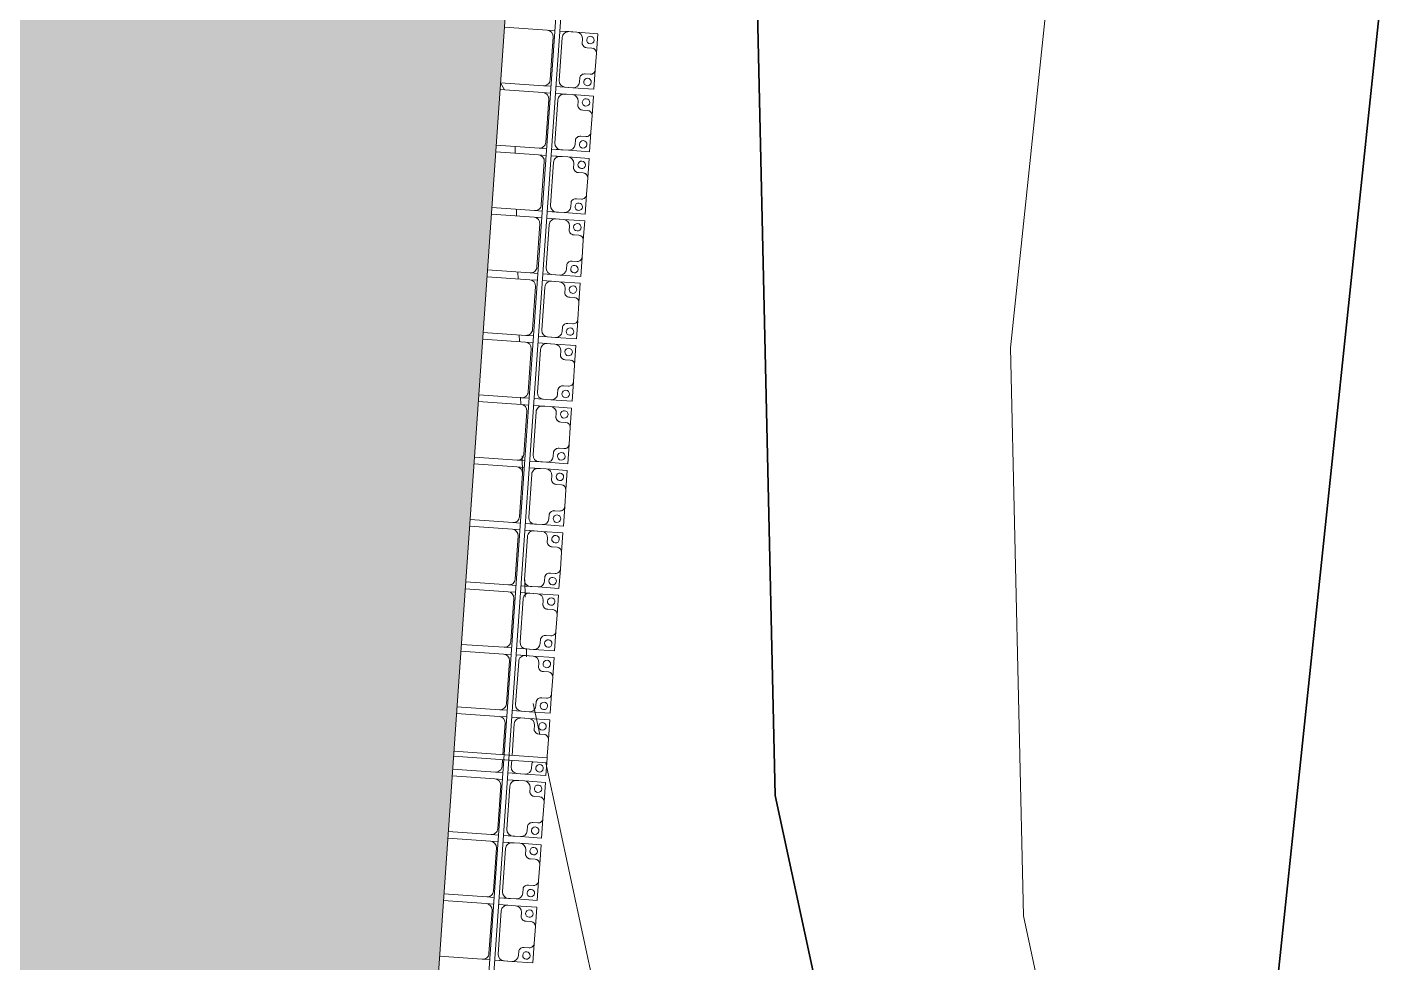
# Model space of a CAD drawing. Header units: millimetres. Extents: x -861324 to 439029, y -308065 to 694685.
# Drawn here: x 112860 to 123673, y 112769 to 120251 of the extents above; entities that cross this region are included whole.
import ezdxf

# ---------------------------------------------------------------- set-up
doc = ezdxf.new("R2010")
doc.units = ezdxf.units.MM
for name, color, linetype, lineweight in [('A-DETL-GENF', 92, 'Continuous', 9), ('A-DETL-THIN', 151, 'Continuous', 9), ('A-GENM', 13, 'Continuous', 9), ('C-TOPO-MAJR', 7, 'Continuous', 35), ('C-TOPO-MINR', 7, 'Continuous', 9), ('S-BEAM', 12, 'Continuous', 9)]:
    doc.layers.add(name, color=color, linetype=linetype, lineweight=lineweight)

# ---------------------------------------------------------------- blocks, each defined once
blk = doc.blocks.new('Dai phaodi lai - DẢI PHAO ĐI LẠI-38152-BỐ TRÍ BÈ PIN HỒ BẢN MÒNG')
at = {"layer": 'A-GENM', "color": 7}
for p, q in [((65777, 748), (65933, 748)), ((65777, 579), (65777, 748)), ((65777, 748), (65777, 579)), ((65933, 748), (65777, 748)), ((65895, 710), (65895, 671)), ((66067, 748), (65933, 748)), ((66067, 748), (66223, 748)), ((66223, 748), (66067, 748)), ((66105, 671), (66105, 710)), ((66105, 671), (66105, 710)), ((66105, 710), (66105, 671)), ((66223, 748), (66223, 579)), ((66223, 579), (66223, 748)), ((66277, 748), (66433, 748)), ((66277, 579), (66277, 748)), ((66277, 748), (66277, 579)), ((66433, 748), (66277, 748)), ((66395, 710), (66395, 671)), ((66567, 748), (66433, 748)), ((66567, 748), (66723, 748)), ((66723, 748), (66567, 748)), ((66605, 671), (66605, 710)), ((66605, 671), (66605, 710)), ((66605, 710), (66605, 671)), ((66723, 748), (66723, 579)), ((66723, 579), (66723, 748)), ((66777, 748), (66933, 748)), ((66777, 579), (66777, 748)), ((66777, 748), (66777, 579)), ((66933, 748), (66777, 748)), ((66895, 710), (66895, 671)), ((67067, 748), (66933, 748)), ((67067, 748), (67223, 748)), ((67223, 748), (67067, 748)), ((67105, 671), (67105, 710)), ((67105, 671), (67105, 710)), ((67105, 710), (67105, 671)), ((67223, 748), (67223, 579)), ((67223, 579), (67223, 748)), ((67277, 748), (67433, 748)), ((67277, 579), (67277, 748)), ((67277, 748), (67277, 579)), ((67433, 748), (67277, 748)), ((67395, 710), (67395, 671)), ((67567, 748), (67433, 748)), ((67567, 748), (67723, 748)), ((67723, 748), (67567, 748)), ((67605, 671), (67605, 710)), ((67605, 671), (67605, 710)), ((67605, 710), (67605, 671)), ((67723, 748), (67723, 579)), ((67723, 579), (67723, 748)), ((67777, 748), (67933, 748)), ((67777, 579), (67777, 748)), ((67777, 748), (67777, 579)), ((67933, 748), (67777, 748)), ((67895, 710), (67895, 671)), ((68067, 748), (67933, 748)), ((68077, 748), (68223, 748)), ((68223, 748), (68077, 748)), ((68105, 671), (68105, 710)), ((68105, 671), (68105, 710)), ((68105, 710), (68105, 671)), ((68223, 748), (68223, 579)), ((68223, 579), (68223, 748)), ((68277, 748), (68433, 748)), ((68277, 579), (68277, 748)), ((68277, 748), (68277, 579)), ((68433, 748), (68277, 748)), ((68395, 710), (68395, 671)), ((68567, 748), (68433, 748)), ((68567, 748), (68723, 748)), ((68723, 748), (68567, 748)), ((68605, 671), (68605, 710)), ((68605, 671), (68605, 710)), ((68605, 710), (68605, 671)), ((68723, 748), (68723, 579)), ((68723, 579), (68723, 748)), ((68777, 748), (68933, 748)), ((68777, 579), (68777, 748)), ((68777, 748), (68777, 579)), ((68933, 748), (68777, 748)), ((68895, 710), (68895, 671)), ((69067, 748), (68933, 748)), ((69067, 748), (69223, 748)), ((69223, 748), (69067, 748)), ((69105, 671), (69105, 710)), ((69105, 671), (69105, 710)), ((69105, 710), (69105, 671)), ((69223, 748), (69223, 579)), ((69223, 579), (69223, 748)), ((69277, 748), (69433, 748)), ((69277, 579), (69277, 748)), ((69277, 748), (69277, 579)), ((69433, 748), (69277, 748)), ((69395, 710), (69395, 671)), ((69567, 748), (69433, 748)), ((69567, 748), (69723, 748)), ((69723, 748), (69567, 748)), ((69605, 671), (69605, 710)), ((69605, 671), (69605, 710)), ((69605, 710), (69605, 671)), ((69723, 748), (69723, 579)), ((69723, 579), (69723, 748)), ((69777, 748), (69933, 748)), ((69777, 579), (69777, 748)), ((69777, 748), (69777, 579)), ((69933, 748), (69777, 748)), ((69895, 710), (69895, 671)), ((70067, 748), (69933, 748)), ((70067, 748), (70223, 748)), ((70223, 748), (70067, 748)), ((70105, 671), (70105, 710)), ((70105, 671), (70105, 710)), ((70105, 710), (70105, 671)), ((70223, 748), (70223, 579)), ((70223, 579), (70223, 748)), ((70277, 748), (70433, 748)), ((70277, 579), (70277, 748)), ((70277, 748), (70277, 579)), ((70433, 748), (70277, 748)), ((70395, 710), (70395, 671)), ((70567, 748), (70433, 748)), ((70567, 748), (70723, 748)), ((70723, 748), (70567, 748)), ((70605, 671), (70605, 710)), ((70605, 671), (70605, 710)), ((70605, 710), (70605, 671)), ((70723, 748), (70723, 579)), ((70723, 579), (70723, 748)), ((70777, 748), (70933, 748)), ((70777, 579), (70777, 748)), ((70777, 748), (70777, 579)), ((70933, 748), (70777, 748)), ((70895, 710), (70895, 671)), ((71067, 748), (70933, 748)), ((71067, 748), (71223, 748)), ((71223, 748), (71067, 748)), ((71105, 671), (71105, 710)), ((71105, 671), (71105, 710)), ((71105, 710), (71105, 671)), ((71223, 748), (71223, 579)), ((71223, 579), (71223, 748)), ((71277, 748), (71433, 748)), ((71277, 579), (71277, 748)), ((71277, 748), (71277, 579)), ((71433, 748), (71277, 748)), ((71395, 710), (71395, 671)), ((71567, 748), (71433, 748)), ((71620, 748), (71723, 748)), ((71723, 748), (71620, 748)), ((71723, 748), (71723, 579)), ((71723, 579), (71723, 748)), ((71777, 748), (71933, 748)), ((71777, 579), (71777, 748)), ((71777, 748), (71777, 579)), ((71933, 748), (71777, 748)), ((71895, 710), (71895, 671)), ((72067, 748), (71933, 748)), ((72067, 748), (72223, 748)), ((72223, 748), (72067, 748)), ((72105, 671), (72105, 710)), ((72105, 671), (72105, 710)), ((72105, 710), (72105, 671)), ((72223, 748), (72223, 579)), ((72223, 579), (72223, 748)), ((72277, 748), (72433, 748)), ((72277, 579), (72277, 748)), ((72277, 748), (72277, 579)), ((72433, 748), (72277, 748)), ((72395, 710), (72395, 671)), ((72567, 748), (72433, 748)), ((72567, 748), (72723, 748)), ((72723, 748), (72567, 748)), ((72605, 671), (72605, 710)), ((72605, 671), (72605, 710)), ((72605, 710), (72605, 671)), ((72723, 748), (72723, 579)), ((72723, 579), (72723, 748)), ((72777, 748), (72933, 748)), ((72777, 579), (72777, 748)), ((72777, 748), (72777, 579)), ((72933, 748), (72777, 748)), ((72895, 710), (72895, 671)), ((73067, 748), (72933, 748)), ((73067, 748), (73223, 748)), ((73223, 748), (73067, 748)), ((73105, 671), (73105, 710)), ((73105, 671), (73105, 710)), ((73105, 710), (73105, 671)), ((73223, 748), (73223, 579)), ((73223, 579), (73223, 748)), ((65777, 579), (65777, 517)), ((65864, 629), (65827, 629)), ((65864, 629), (65827, 629)), ((65827, 629), (65864, 629)), ((66173, 629), (66136, 629)), ((66173, 629), (66136, 629)), ((66136, 629), (66173, 629)), ((66223, 517), (66223, 579)), ((66277, 579), (66277, 517)), ((66364, 629), (66327, 629)), ((66364, 629), (66327, 629)), ((66327, 629), (66364, 629)), ((66673, 629), (66636, 629)), ((66673, 629), (66636, 629)), ((66636, 629), (66673, 629)), ((66723, 517), (66723, 579)), ((66777, 579), (66777, 517)), ((66864, 629), (66827, 629)), ((66864, 629), (66827, 629)), ((66827, 629), (66864, 629)), ((67173, 629), (67136, 629)), ((67173, 629), (67136, 629)), ((67136, 629), (67173, 629)), ((67223, 517), (67223, 579)), ((67277, 579), (67277, 517)), ((67364, 629), (67327, 629)), ((67364, 629), (67327, 629)), ((67327, 629), (67364, 629)), ((67673, 629), (67636, 629)), ((67673, 629), (67636, 629)), ((67636, 629), (67673, 629)), ((67723, 517), (67723, 579)), ((67777, 579), (67777, 517)), ((67864, 629), (67827, 629)), ((67864, 629), (67827, 629)), ((67827, 629), (67864, 629)), ((68173, 629), (68136, 629)), ((68173, 629), (68136, 629)), ((68136, 629), (68173, 629)), ((68223, 517), (68223, 579)), ((68277, 579), (68277, 517)), ((68364, 629), (68327, 629)), ((68364, 629), (68327, 629)), ((68327, 629), (68364, 629)), ((68673, 629), (68636, 629)), ((68673, 629), (68636, 629)), ((68636, 629), (68673, 629)), ((68723, 517), (68723, 579)), ((68777, 579), (68777, 517)), ((68864, 629), (68827, 629)), ((68864, 629), (68827, 629)), ((68827, 629), (68864, 629)), ((69173, 629), (69136, 629)), ((69173, 629), (69136, 629)), ((69136, 629), (69173, 629)), ((69223, 517), (69223, 579)), ((69277, 579), (69277, 517)), ((69364, 629), (69327, 629)), ((69364, 629), (69327, 629)), ((69327, 629), (69364, 629)), ((69673, 629), (69636, 629)), ((69673, 629), (69636, 629)), ((69636, 629), (69673, 629)), ((69723, 517), (69723, 579)), ((69777, 579), (69777, 517)), ((69864, 629), (69827, 629)), ((69864, 629), (69827, 629)), ((69827, 629), (69864, 629)), ((70173, 629), (70136, 629)), ((70173, 629), (70136, 629)), ((70136, 629), (70173, 629)), ((70223, 517), (70223, 579)), ((70277, 579), (70277, 517)), ((70364, 629), (70327, 629)), ((70364, 629), (70327, 629)), ((70327, 629), (70364, 629)), ((70673, 629), (70636, 629)), ((70673, 629), (70636, 629)), ((70636, 629), (70673, 629)), ((70723, 517), (70723, 579)), ((70777, 579), (70777, 517)), ((70864, 629), (70827, 629)), ((70864, 629), (70827, 629)), ((70827, 629), (70864, 629)), ((71173, 629), (71136, 629)), ((71173, 629), (71136, 629)), ((71136, 629), (71173, 629)), ((71223, 517), (71223, 579)), ((71277, 579), (71277, 517)), ((71364, 629), (71327, 629)), ((71364, 629), (71327, 629)), ((71327, 629), (71364, 629)), ((71673, 629), (71636, 629)), ((71673, 629), (71636, 629)), ((71636, 629), (71673, 629)), ((71723, 517), (71723, 579)), ((71777, 579), (71777, 517)), ((71864, 629), (71827, 629)), ((71864, 629), (71827, 629)), ((71827, 629), (71864, 629)), ((72173, 629), (72136, 629)), ((72173, 629), (72136, 629)), ((72136, 629), (72173, 629)), ((72223, 517), (72223, 579)), ((72277, 579), (72277, 517)), ((72364, 629), (72327, 629)), ((72364, 629), (72327, 629)), ((72327, 629), (72364, 629)), ((72673, 629), (72636, 629)), ((72673, 629), (72636, 629)), ((72636, 629), (72673, 629)), ((72723, 517), (72723, 579)), ((72777, 579), (72777, 517)), ((72864, 629), (72827, 629)), ((72864, 629), (72827, 629)), ((72827, 629), (72864, 629)), ((73173, 629), (73136, 629)), ((73173, 629), (73136, 629)), ((73136, 629), (73173, 629)), ((73223, 517), (73223, 579)), ((65777, 443), (65777, 517)), ((65827, 467), (66173, 467)), ((66223, 517), (66223, 443)), ((66277, 443), (66277, 517)), ((66327, 467), (66673, 467)), ((66723, 517), (66723, 443)), ((66777, 443), (66777, 517)), ((66827, 467), (67173, 467)), ((67223, 517), (67223, 443)), ((67277, 443), (67277, 517)), ((67327, 467), (67673, 467)), ((67723, 517), (67723, 443)), ((67777, 443), (67777, 517)), ((67827, 467), (68173, 467)), ((68223, 517), (68223, 443)), ((68277, 443), (68277, 517)), ((68327, 467), (68673, 467)), ((68723, 517), (68723, 443)), ((68777, 443), (68777, 517)), ((68827, 467), (69173, 467)), ((69223, 517), (69223, 443)), ((69277, 443), (69277, 517)), ((69327, 467), (69673, 467)), ((69723, 517), (69723, 443)), ((69777, 443), (69777, 517)), ((69827, 467), (70173, 467)), ((70223, 517), (70223, 443)), ((70277, 443), (70277, 517)), ((70327, 467), (70673, 467)), ((70723, 517), (70723, 443)), ((70777, 443), (70777, 517)), ((70827, 467), (71173, 467)), ((71223, 517), (71223, 443)), ((71277, 443), (71277, 517)), ((71327, 467), (71580, 467)), ((71620, 467), (71673, 467)), ((71723, 517), (71723, 443)), ((71777, 443), (71777, 517)), ((71827, 467), (72173, 467)), ((72223, 517), (72223, 443)), ((72277, 443), (72277, 517)), ((72327, 467), (72673, 467)), ((72723, 517), (72723, 443)), ((72777, 443), (72777, 517)), ((72827, 467), (73173, 467)), ((73223, 517), (73223, 443)), ((65777, 343), (65777, 403)), ((65777, 343), (65777, 0)), ((66173, 393), (65827, 393)), ((66223, 403), (66223, 343)), ((66223, 0), (66223, 343)), ((66277, 343), (66277, 403)), ((66277, 343), (66277, 0)), ((66673, 393), (66327, 393)), ((66723, 403), (66723, 343)), ((66723, 0), (66723, 343)), ((66777, 343), (66777, 403)), ((66777, 343), (66777, 0)), ((67173, 393), (66827, 393)), ((67223, 403), (67223, 343)), ((67223, 0), (67223, 343)), ((67277, 343), (67277, 403)), ((67277, 343), (67277, 0)), ((67673, 393), (67327, 393)), ((67723, 403), (67723, 343)), ((67723, 0), (67723, 343)), ((67777, 343), (67777, 403)), ((67777, 343), (67777, 0)), ((68173, 393), (67827, 393)), ((68223, 403), (68223, 343)), ((68223, 0), (68223, 343)), ((68277, 343), (68277, 403)), ((68277, 343), (68277, 0)), ((68673, 393), (68327, 393)), ((68723, 403), (68723, 343)), ((68723, 0), (68723, 343)), ((68777, 343), (68777, 403)), ((68777, 343), (68777, 0)), ((69173, 393), (68827, 393)), ((69223, 403), (69223, 343)), ((69223, 0), (69223, 343)), ((69277, 343), (69277, 403)), ((69277, 343), (69277, 0)), ((69673, 393), (69327, 393)), ((69723, 403), (69723, 343)), ((69723, 0), (69723, 343)), ((69777, 343), (69777, 403)), ((69777, 343), (69777, 0)), ((70173, 393), (69827, 393)), ((70223, 403), (70223, 343)), ((70223, 0), (70223, 343)), ((70277, 343), (70277, 403)), ((70277, 343), (70277, 0)), ((70673, 393), (70327, 393)), ((70723, 403), (70723, 343)), ((70723, 0), (70723, 343)), ((70777, 343), (70777, 403)), ((70777, 343), (70777, 0)), ((71173, 393), (70827, 393)), ((71223, 403), (71223, 343)), ((71223, 0), (71223, 343)), ((71277, 343), (71277, 403)), ((71277, 343), (71277, 0)), ((71580, 393), (71327, 393)), ((71673, 393), (71620, 393)), ((71723, 403), (71723, 343)), ((71723, 0), (71723, 343)), ((71777, 343), (71777, 403)), ((71777, 343), (71777, 0)), ((72173, 393), (71827, 393)), ((72223, 403), (72223, 343)), ((72223, 0), (72223, 343)), ((72277, 343), (72277, 403)), ((72277, 343), (72277, 0)), ((72673, 393), (72327, 393)), ((72723, 403), (72723, 343)), ((72723, 0), (72723, 343)), ((72777, 343), (72777, 403)), ((72777, 343), (72777, 0)), ((73173, 393), (72827, 393)), ((73223, 403), (73223, 343)), ((73223, 0), (73223, 343))]:
    blk.add_line(p, q, dxfattribs=at)
at = {"layer": 'A-GENM', "color": 9}
for p, q in [((66105, 710), (66105, 671)), ((66605, 710), (66605, 671)), ((67105, 710), (67105, 671)), ((67605, 710), (67605, 671)), ((68105, 710), (68105, 671)), ((68605, 710), (68605, 671)), ((69105, 710), (69105, 671)), ((69605, 710), (69605, 671)), ((70105, 710), (70105, 671)), ((70605, 710), (70605, 671)), ((71105, 710), (71105, 671)), ((72105, 710), (72105, 671)), ((72605, 710), (72605, 671)), ((73105, 710), (73105, 671)), ((65777, 443), (65777, 579)), ((65827, 629), (65864, 629)), ((66136, 629), (66173, 629)), ((66223, 579), (66223, 443)), ((66277, 443), (66277, 579)), ((66327, 629), (66364, 629)), ((66636, 629), (66673, 629)), ((66723, 579), (66723, 443)), ((66777, 443), (66777, 579)), ((66827, 629), (66864, 629)), ((67136, 629), (67173, 629)), ((67223, 579), (67223, 443)), ((67277, 443), (67277, 579)), ((67327, 629), (67364, 629)), ((67636, 629), (67673, 629)), ((67723, 579), (67723, 443)), ((67777, 443), (67777, 579)), ((67827, 629), (67864, 629)), ((68136, 629), (68173, 629)), ((68223, 579), (68223, 443)), ((68277, 443), (68277, 579)), ((68327, 629), (68364, 629)), ((68636, 629), (68673, 629)), ((68723, 579), (68723, 443)), ((68777, 443), (68777, 579)), ((68827, 629), (68864, 629)), ((69136, 629), (69173, 629)), ((69223, 579), (69223, 443)), ((69277, 443), (69277, 579)), ((69327, 629), (69364, 629)), ((69636, 629), (69673, 629)), ((69723, 579), (69723, 443)), ((69777, 443), (69777, 579)), ((69827, 629), (69864, 629)), ((70136, 629), (70173, 629)), ((70223, 579), (70223, 443)), ((70277, 443), (70277, 579)), ((70327, 629), (70364, 629)), ((70636, 629), (70673, 629)), ((70723, 579), (70723, 443)), ((70777, 443), (70777, 579)), ((70827, 629), (70864, 629)), ((71136, 629), (71173, 629)), ((71223, 579), (71223, 443)), ((71277, 443), (71277, 579)), ((71327, 629), (71364, 629)), ((71636, 629), (71673, 629)), ((71723, 579), (71723, 443)), ((71777, 443), (71777, 579)), ((71827, 629), (71864, 629)), ((72136, 629), (72173, 629)), ((72223, 579), (72223, 443)), ((72277, 443), (72277, 579)), ((72327, 629), (72364, 629)), ((72636, 629), (72673, 629)), ((72723, 579), (72723, 443)), ((72777, 443), (72777, 579)), ((72827, 629), (72864, 629)), ((73136, 629), (73173, 629)), ((73223, 579), (73223, 443)), ((65777, 343), (65777, 403)), ((66223, 403), (66223, 343)), ((66277, 343), (66277, 403)), ((66723, 403), (66723, 343)), ((66777, 343), (66777, 403)), ((67223, 403), (67223, 343)), ((67277, 343), (67277, 403)), ((67723, 403), (67723, 343)), ((67777, 343), (67777, 403)), ((68223, 403), (68223, 343)), ((68277, 343), (68277, 403)), ((68723, 403), (68723, 343)), ((68777, 343), (68777, 403)), ((69223, 403), (69223, 343)), ((69277, 343), (69277, 403)), ((69723, 403), (69723, 343)), ((69777, 343), (69777, 403)), ((70223, 403), (70223, 343)), ((70277, 343), (70277, 403)), ((70723, 403), (70723, 343)), ((70777, 343), (70777, 403)), ((71223, 403), (71223, 343)), ((71277, 343), (71277, 403)), ((71723, 403), (71723, 343)), ((71777, 343), (71777, 403)), ((72223, 403), (72223, 343)), ((72277, 343), (72277, 403)), ((72723, 403), (72723, 343)), ((72777, 343), (72777, 403)), ((73223, 403), (73223, 343))]:
    blk.add_line(p, q, dxfattribs=at)
at = {"layer": 'A-GENM', "color": 7}
for centre, radius, start, end in [((65832, 693), 30, 90, 270), ((65832, 693), 30, 90, 270), ((65832, 693), 30, 270, 90), ((65832, 693), 30, 270, 90), ((65855, 668), 40, 283.1885, 3.5081), ((65855, 668), 40, 309.9617, 3.5081), ((65855, 668), 40, 309.9617, 3.5081), ((65933, 710), 38, 90, 180), ((65933, 710), 38, 135, 165), ((65933, 710), 38, 135, 165), ((66067, 710), 38, 360, 90), ((66067, 710), 38, 0, 45), ((66067, 710), 38, 0, 45), ((66145, 668), 40, 176.4919, 256.8115), ((66145, 668), 40, 176.4919, 216.6517), ((66145, 668), 40, 176.4919, 216.6517), ((66168, 693), 30, 90, 270), ((66168, 693), 30, 90, 270), ((66168, 693), 30, 270, 90), ((66168, 693), 30, 270, 90), ((66332, 693), 30, 90, 270), ((66332, 693), 30, 90, 270), ((66332, 693), 30, 270, 90), ((66332, 693), 30, 270, 90), ((66355, 668), 40, 283.1885, 3.5081), ((66355, 668), 40, 309.9617, 3.5081), ((66355, 668), 40, 309.9617, 3.5081), ((66433, 710), 38, 90, 180), ((66433, 710), 38, 135, 165), ((66433, 710), 38, 135, 165), ((66567, 710), 38, 360, 90), ((66567, 710), 38, 0, 45), ((66567, 710), 38, 0, 45), ((66645, 668), 40, 176.4919, 256.8115), ((66645, 668), 40, 176.4919, 216.6517), ((66645, 668), 40, 176.4919, 216.6517), ((66668, 693), 30, 90, 270), ((66668, 693), 30, 90, 270), ((66668, 693), 30, 270, 90), ((66668, 693), 30, 270, 90), ((66832, 693), 30, 90, 270), ((66832, 693), 30, 90, 270), ((66832, 693), 30, 270, 90), ((66832, 693), 30, 270, 90), ((66855, 668), 40, 283.1885, 3.5081), ((66855, 668), 40, 309.9617, 3.5081), ((66855, 668), 40, 309.9617, 3.5081), ((66933, 710), 38, 90, 180), ((66933, 710), 38, 135, 165), ((66933, 710), 38, 135, 165), ((67067, 710), 38, 360, 90), ((67067, 710), 38, 0, 45), ((67067, 710), 38, 0, 45), ((67145, 668), 40, 176.4919, 256.8115), ((67145, 668), 40, 176.4919, 216.6517), ((67145, 668), 40, 176.4919, 216.6517), ((67168, 693), 30, 90, 270), ((67168, 693), 30, 90, 270), ((67168, 693), 30, 270, 90), ((67168, 693), 30, 270, 90), ((67332, 693), 30, 90, 270), ((67332, 693), 30, 90, 270), ((67332, 693), 30, 270, 90), ((67332, 693), 30, 270, 90), ((67355, 668), 40, 283.1885, 3.5081), ((67355, 668), 40, 309.9617, 3.5081), ((67355, 668), 40, 309.9617, 3.5081), ((67433, 710), 38, 90, 180), ((67433, 710), 38, 135, 165), ((67433, 710), 38, 135, 165), ((67567, 710), 38, 360, 90), ((67567, 710), 38, 0, 45), ((67567, 710), 38, 0, 45), ((67645, 668), 40, 176.4919, 256.8115), ((67645, 668), 40, 176.4919, 216.6517), ((67645, 668), 40, 176.4919, 216.6517), ((67668, 693), 30, 90, 270), ((67668, 693), 30, 90, 270), ((67668, 693), 30, 270, 90), ((67668, 693), 30, 270, 90), ((67832, 693), 30, 90, 270), ((67832, 693), 30, 90, 270), ((67832, 693), 30, 270, 90), ((67832, 693), 30, 270, 90), ((67855, 668), 40, 283.1885, 3.5081), ((67855, 668), 40, 309.9617, 3.5081), ((67855, 668), 40, 309.9617, 3.5081), ((67933, 710), 38, 90, 180), ((67933, 710), 38, 135, 165), ((67933, 710), 38, 135, 165), ((68067, 710), 38, 360, 90), ((68067, 710), 38, 0, 45), ((68067, 710), 38, 0, 45), ((68145, 668), 40, 176.4919, 256.8115), ((68145, 668), 40, 176.4919, 216.6517), ((68145, 668), 40, 176.4919, 216.6517), ((68168, 693), 30, 90, 270), ((68168, 693), 30, 90, 270), ((68168, 693), 30, 270, 90), ((68168, 693), 30, 270, 90), ((68332, 693), 30, 90, 270), ((68332, 693), 30, 90, 270), ((68332, 693), 30, 270, 90), ((68332, 693), 30, 270, 90), ((68355, 668), 40, 283.1885, 3.5081), ((68355, 668), 40, 309.9617, 3.5081), ((68355, 668), 40, 309.9617, 3.5081), ((68433, 710), 38, 90, 180), ((68433, 710), 38, 135, 165), ((68433, 710), 38, 135, 165), ((68567, 710), 38, 360, 90), ((68567, 710), 38, 0, 45), ((68567, 710), 38, 0, 45), ((68645, 668), 40, 176.4919, 256.8115), ((68645, 668), 40, 176.4919, 216.6517), ((68645, 668), 40, 176.4919, 216.6517), ((68668, 693), 30, 90, 270), ((68668, 693), 30, 90, 270), ((68668, 693), 30, 270, 90), ((68668, 693), 30, 270, 90), ((68832, 693), 30, 90, 270), ((68832, 693), 30, 90, 270), ((68832, 693), 30, 270, 90), ((68832, 693), 30, 270, 90), ((68855, 668), 40, 283.1885, 3.5081), ((68855, 668), 40, 309.9617, 3.5081), ((68855, 668), 40, 309.9617, 3.5081), ((68933, 710), 38, 90, 180), ((68933, 710), 38, 135, 165), ((68933, 710), 38, 135, 165), ((69067, 710), 38, 360, 90), ((69067, 710), 38, 0, 45), ((69067, 710), 38, 0, 45), ((69145, 668), 40, 176.4919, 256.8115), ((69145, 668), 40, 176.4919, 216.6517), ((69145, 668), 40, 176.4919, 216.6517), ((69168, 693), 30, 90, 270), ((69168, 693), 30, 90, 270), ((69168, 693), 30, 270, 90), ((69168, 693), 30, 270, 90), ((69332, 693), 30, 90, 270), ((69332, 693), 30, 90, 270), ((69332, 693), 30, 270, 90), ((69332, 693), 30, 270, 90), ((69355, 668), 40, 283.1885, 3.5081), ((69355, 668), 40, 309.9617, 3.5081), ((69355, 668), 40, 309.9617, 3.5081), ((69433, 710), 38, 90, 180), ((69433, 710), 38, 135, 165), ((69433, 710), 38, 135, 165), ((69567, 710), 38, 360, 90), ((69567, 710), 38, 0, 45), ((69567, 710), 38, 0, 45), ((69645, 668), 40, 176.4919, 256.8115), ((69645, 668), 40, 176.4919, 216.6517), ((69645, 668), 40, 176.4919, 216.6517), ((69668, 693), 30, 90, 270), ((69668, 693), 30, 90, 270), ((69668, 693), 30, 270, 90), ((69668, 693), 30, 270, 90), ((69832, 693), 30, 90, 270), ((69832, 693), 30, 90, 270), ((69832, 693), 30, 270, 90), ((69832, 693), 30, 270, 90), ((69855, 668), 40, 283.1885, 3.5081), ((69855, 668), 40, 309.9617, 3.5081), ((69855, 668), 40, 309.9617, 3.5081), ((69933, 710), 38, 90, 180), ((69933, 710), 38, 135, 165), ((69933, 710), 38, 135, 165), ((70067, 710), 38, 360, 90), ((70067, 710), 38, 0, 45), ((70067, 710), 38, 0, 45), ((70145, 668), 40, 176.4919, 256.8115), ((70145, 668), 40, 176.4919, 216.6517), ((70145, 668), 40, 176.4919, 216.6517), ((70168, 693), 30, 90, 270), ((70168, 693), 30, 90, 270), ((70168, 693), 30, 270, 90), ((70168, 693), 30, 270, 90), ((70332, 693), 30, 90, 270), ((70332, 693), 30, 90, 270), ((70332, 693), 30, 270, 90), ((70332, 693), 30, 270, 90), ((70355, 668), 40, 283.1885, 3.5081), ((70355, 668), 40, 309.9617, 3.5081), ((70355, 668), 40, 309.9617, 3.5081), ((70433, 710), 38, 90, 180), ((70433, 710), 38, 135, 165), ((70433, 710), 38, 135, 165), ((70567, 710), 38, 360, 90), ((70567, 710), 38, 0, 45), ((70567, 710), 38, 0, 45), ((70645, 668), 40, 176.4919, 256.8115), ((70645, 668), 40, 176.4919, 216.6517), ((70645, 668), 40, 176.4919, 216.6517), ((70668, 693), 30, 90, 270), ((70668, 693), 30, 90, 270), ((70668, 693), 30, 270, 90), ((70668, 693), 30, 270, 90), ((70832, 693), 30, 90, 270), ((70832, 693), 30, 90, 270), ((70832, 693), 30, 270, 90), ((70832, 693), 30, 270, 90), ((70855, 668), 40, 283.1885, 3.5081), ((70855, 668), 40, 309.9617, 3.5081), ((70855, 668), 40, 309.9617, 3.5081), ((70933, 710), 38, 90, 180), ((70933, 710), 38, 135, 165), ((70933, 710), 38, 135, 165), ((71067, 710), 38, 360, 90), ((71067, 710), 38, 0, 45), ((71067, 710), 38, 0, 45), ((71145, 668), 40, 176.4919, 256.8115), ((71145, 668), 40, 176.4919, 216.6517), ((71145, 668), 40, 176.4919, 216.6517), ((71168, 693), 30, 90, 270), ((71168, 693), 30, 90, 270), ((71168, 693), 30, 270, 90), ((71168, 693), 30, 270, 90), ((71332, 693), 30, 90, 270), ((71332, 693), 30, 90, 270), ((71332, 693), 30, 270, 90), ((71332, 693), 30, 270, 90), ((71355, 668), 40, 283.1885, 3.5081), ((71355, 668), 40, 309.9617, 3.5081), ((71355, 668), 40, 309.9617, 3.5081), ((71433, 710), 38, 90, 180), ((71433, 710), 38, 135, 165), ((71433, 710), 38, 135, 165), ((71567, 710), 38, 75, 90), ((71668, 693), 30, 90, 270), ((71668, 693), 30, 90, 270), ((71668, 693), 30, 270, 90), ((71668, 693), 30, 270, 90), ((71832, 693), 30, 90, 270), ((71832, 693), 30, 90, 270), ((71832, 693), 30, 270, 90), ((71832, 693), 30, 270, 90), ((71855, 668), 40, 283.1885, 3.5081), ((71855, 668), 40, 309.9617, 3.5081), ((71855, 668), 40, 309.9617, 3.5081), ((71933, 710), 38, 90, 180), ((71933, 710), 38, 135, 165), ((71933, 710), 38, 135, 165), ((72067, 710), 38, 360, 90), ((72067, 710), 38, 0, 45), ((72067, 710), 38, 0, 45), ((72145, 668), 40, 176.4919, 256.8115), ((72145, 668), 40, 176.4919, 216.6517), ((72145, 668), 40, 176.4919, 216.6517), ((72168, 693), 30, 90, 270), ((72168, 693), 30, 90, 270), ((72168, 693), 30, 270, 90), ((72168, 693), 30, 270, 90), ((72332, 693), 30, 90, 270), ((72332, 693), 30, 90, 270), ((72332, 693), 30, 270, 90), ((72332, 693), 30, 270, 90), ((72355, 668), 40, 283.1885, 3.5081), ((72355, 668), 40, 309.9617, 3.5081), ((72355, 668), 40, 309.9617, 3.5081), ((72433, 710), 38, 90, 180), ((72433, 710), 38, 135, 165), ((72433, 710), 38, 135, 165), ((72567, 710), 38, 360, 90), ((72567, 710), 38, 0, 45), ((72567, 710), 38, 0, 45), ((72645, 668), 40, 176.4919, 256.8115), ((72645, 668), 40, 176.4919, 216.6517), ((72645, 668), 40, 176.4919, 216.6517), ((72668, 693), 30, 90, 270), ((72668, 693), 30, 90, 270), ((72668, 693), 30, 270, 90), ((72668, 693), 30, 270, 90), ((72832, 693), 30, 90, 270), ((72832, 693), 30, 90, 270), ((72832, 693), 30, 270, 90), ((72832, 693), 30, 270, 90), ((72855, 668), 40, 283.1885, 3.5081), ((72855, 668), 40, 309.9617, 3.5081), ((72855, 668), 40, 309.9617, 3.5081), ((72933, 710), 38, 90, 180), ((72933, 710), 38, 135, 165), ((72933, 710), 38, 135, 165), ((73067, 710), 38, 360, 90), ((73067, 710), 38, 0, 45), ((73067, 710), 38, 0, 45), ((73145, 668), 40, 176.4919, 256.8115), ((73145, 668), 40, 176.4919, 216.6517), ((73145, 668), 40, 176.4919, 216.6517), ((73168, 693), 30, 90, 270), ((73168, 693), 30, 90, 270), ((73168, 693), 30, 270, 90), ((73168, 693), 30, 270, 90), ((65827, 579), 50, 90, 180), ((65827, 579), 50, 90, 180), ((65827, 579), 50, 90, 180), ((65855, 668), 40, 283.1885, 296.5751), ((65855, 668), 40, 283.1885, 296.5751), ((66145, 668), 40, 243.4249, 256.8115), ((66145, 668), 40, 243.4249, 256.8115), ((66173, 579), 50, 0, 90), ((66173, 579), 50, 0, 90), ((66173, 579), 50, 0, 90), ((66327, 579), 50, 90, 180), ((66327, 579), 50, 90, 180), ((66327, 579), 50, 90, 180), ((66355, 668), 40, 283.1885, 296.5751), ((66355, 668), 40, 283.1885, 296.5751), ((66645, 668), 40, 243.4249, 256.8115), ((66645, 668), 40, 243.4249, 256.8115), ((66673, 579), 50, 0, 90), ((66673, 579), 50, 0, 90), ((66673, 579), 50, 0, 90), ((66827, 579), 50, 90, 180), ((66827, 579), 50, 90, 180), ((66827, 579), 50, 90, 180), ((66855, 668), 40, 283.1885, 296.5751), ((66855, 668), 40, 283.1885, 296.5751), ((67145, 668), 40, 243.4249, 256.8115), ((67145, 668), 40, 243.4249, 256.8115), ((67173, 579), 50, 0, 90), ((67173, 579), 50, 0, 90), ((67173, 579), 50, 0, 90), ((67327, 579), 50, 90, 180), ((67327, 579), 50, 90, 180), ((67327, 579), 50, 90, 180), ((67355, 668), 40, 283.1885, 296.5751), ((67355, 668), 40, 283.1885, 296.5751), ((67645, 668), 40, 243.4249, 256.8115), ((67645, 668), 40, 243.4249, 256.8115), ((67673, 579), 50, 0, 90), ((67673, 579), 50, 0, 90), ((67673, 579), 50, 0, 90), ((67827, 579), 50, 90, 180), ((67827, 579), 50, 90, 180), ((67827, 579), 50, 90, 180), ((67855, 668), 40, 283.1885, 296.5751), ((67855, 668), 40, 283.1885, 296.5751), ((68145, 668), 40, 243.4249, 256.8115), ((68145, 668), 40, 243.4249, 256.8115), ((68173, 579), 50, 0, 90), ((68173, 579), 50, 0, 90), ((68173, 579), 50, 0, 90), ((68327, 579), 50, 90, 180), ((68327, 579), 50, 90, 180), ((68327, 579), 50, 90, 180), ((68355, 668), 40, 283.1885, 296.5751), ((68355, 668), 40, 283.1885, 296.5751), ((68645, 668), 40, 243.4249, 256.8115), ((68645, 668), 40, 243.4249, 256.8115), ((68673, 579), 50, 0, 90), ((68673, 579), 50, 0, 90), ((68673, 579), 50, 0, 90), ((68827, 579), 50, 90, 180), ((68827, 579), 50, 90, 180), ((68827, 579), 50, 90, 180), ((68855, 668), 40, 283.1885, 296.5751), ((68855, 668), 40, 283.1885, 296.5751), ((69145, 668), 40, 243.4249, 256.8115), ((69145, 668), 40, 243.4249, 256.8115), ((69173, 579), 50, 0, 90), ((69173, 579), 50, 0, 90), ((69173, 579), 50, 0, 90), ((69327, 579), 50, 90, 180), ((69327, 579), 50, 90, 180), ((69327, 579), 50, 90, 180), ((69355, 668), 40, 283.1885, 296.5751), ((69355, 668), 40, 283.1885, 296.5751), ((69645, 668), 40, 243.4249, 256.8115), ((69645, 668), 40, 243.4249, 256.8115), ((69673, 579), 50, 0, 90), ((69673, 579), 50, 0, 90), ((69673, 579), 50, 0, 90), ((69827, 579), 50, 90, 180), ((69827, 579), 50, 90, 180), ((69827, 579), 50, 90, 180), ((69855, 668), 40, 283.1885, 296.5751), ((69855, 668), 40, 283.1885, 296.5751), ((70145, 668), 40, 243.4249, 256.8115), ((70145, 668), 40, 243.4249, 256.8115), ((70173, 579), 50, 0, 90), ((70173, 579), 50, 0, 90), ((70173, 579), 50, 0, 90), ((70327, 579), 50, 90, 180), ((70327, 579), 50, 90, 180), ((70327, 579), 50, 90, 180), ((70355, 668), 40, 283.1885, 296.5751), ((70355, 668), 40, 283.1885, 296.5751), ((70645, 668), 40, 243.4249, 256.8115), ((70645, 668), 40, 243.4249, 256.8115), ((70673, 579), 50, 0, 90), ((70673, 579), 50, 0, 90), ((70673, 579), 50, 0, 90), ((70827, 579), 50, 90, 180), ((70827, 579), 50, 90, 180), ((70827, 579), 50, 90, 180), ((70855, 668), 40, 283.1885, 296.5751), ((70855, 668), 40, 283.1885, 296.5751), ((71145, 668), 40, 243.4249, 256.8115), ((71145, 668), 40, 243.4249, 256.8115), ((71173, 579), 50, 0, 90), ((71173, 579), 50, 0, 90), ((71173, 579), 50, 0, 90), ((71327, 579), 50, 90, 180), ((71327, 579), 50, 90, 180), ((71327, 579), 50, 90, 180), ((71355, 668), 40, 283.1885, 296.5751), ((71355, 668), 40, 283.1885, 296.5751), ((71645, 668), 40, 230.0383, 256.8115), ((71645, 668), 40, 243.4249, 256.8115), ((71645, 668), 40, 243.4249, 256.8115), ((71673, 579), 50, 0, 90), ((71673, 579), 50, 0, 90), ((71673, 579), 50, 0, 90), ((71827, 579), 50, 90, 180), ((71827, 579), 50, 90, 180), ((71827, 579), 50, 90, 180), ((71855, 668), 40, 283.1885, 296.5751), ((71855, 668), 40, 283.1885, 296.5751), ((72145, 668), 40, 243.4249, 256.8115), ((72145, 668), 40, 243.4249, 256.8115), ((72173, 579), 50, 0, 90), ((72173, 579), 50, 0, 90), ((72173, 579), 50, 0, 90), ((72327, 579), 50, 90, 180), ((72327, 579), 50, 90, 180), ((72327, 579), 50, 90, 180), ((72355, 668), 40, 283.1885, 296.5751), ((72355, 668), 40, 283.1885, 296.5751), ((72645, 668), 40, 243.4249, 256.8115), ((72645, 668), 40, 243.4249, 256.8115), ((72673, 579), 50, 0, 90), ((72673, 579), 50, 0, 90), ((72673, 579), 50, 0, 90), ((72827, 579), 50, 90, 180), ((72827, 579), 50, 90, 180), ((72827, 579), 50, 90, 180), ((72855, 668), 40, 283.1885, 296.5751), ((72855, 668), 40, 283.1885, 296.5751), ((73145, 668), 40, 243.4249, 256.8115), ((73145, 668), 40, 243.4249, 256.8115), ((73173, 579), 50, 0, 90), ((73173, 579), 50, 0, 90), ((73173, 579), 50, 0, 90), ((65827, 517), 50, 180, 270), ((66173, 517), 50, 270, 0), ((66327, 517), 50, 180, 270), ((66673, 517), 50, 270, 0), ((66827, 517), 50, 180, 270), ((67173, 517), 50, 270, 0), ((67327, 517), 50, 180, 270), ((67673, 517), 50, 270, 0), ((67827, 517), 50, 180, 270), ((68173, 517), 50, 270, 0), ((68327, 517), 50, 180, 270), ((68673, 517), 50, 270, 0), ((68827, 517), 50, 180, 270), ((69173, 517), 50, 270, 0), ((69327, 517), 50, 180, 270), ((69673, 517), 50, 270, 0), ((69827, 517), 50, 180, 270), ((70173, 517), 50, 270, 0), ((70327, 517), 50, 180, 270), ((70673, 517), 50, 270, 0), ((70827, 517), 50, 180, 270), ((71173, 517), 50, 270, 0), ((71327, 517), 50, 180, 270), ((71673, 517), 50, 270, 0), ((71827, 517), 50, 180, 270), ((72173, 517), 50, 270, 0), ((72327, 517), 50, 180, 270), ((72673, 517), 50, 270, 0), ((72827, 517), 50, 180, 270), ((73173, 517), 50, 270, 0), ((65827, 343), 50, 90, 180), ((66173, 343), 50, 360, 90), ((66327, 343), 50, 90, 180), ((66673, 343), 50, 360, 90), ((66827, 343), 50, 90, 180), ((67173, 343), 50, 360, 90), ((67327, 343), 50, 90, 180), ((67673, 343), 50, 360, 90), ((67827, 343), 50, 90, 180), ((68173, 343), 50, 360, 90), ((68327, 343), 50, 90, 180), ((68673, 343), 50, 360, 90), ((68827, 343), 50, 90, 180), ((69173, 343), 50, 360, 90), ((69327, 343), 50, 90, 180), ((69673, 343), 50, 360, 90), ((69827, 343), 50, 90, 180), ((70173, 343), 50, 360, 90), ((70327, 343), 50, 90, 180), ((70673, 343), 50, 360, 90), ((70827, 343), 50, 90, 180), ((71173, 343), 50, 360, 90), ((71327, 343), 50, 90, 180), ((71673, 343), 50, 360, 90), ((71827, 343), 50, 90, 180), ((72173, 343), 50, 360, 90), ((72327, 343), 50, 90, 180), ((72673, 343), 50, 360, 90), ((72827, 343), 50, 90, 180), ((73173, 343), 50, 360, 90)]:
    blk.add_arc(centre, radius, start, end, dxfattribs=at)
at = {"layer": 'A-GENM', "color": 9}
for centre, radius, start, end in [((65855, 668), 40, 309.9617, 3.5081), ((65933, 710), 38, 135, 165), ((66067, 710), 38, 0, 45), ((66145, 668), 40, 176.4919, 216.6517), ((66355, 668), 40, 309.9617, 3.5081), ((66433, 710), 38, 135, 165), ((66567, 710), 38, 0, 45), ((66645, 668), 40, 176.4919, 216.6517), ((66855, 668), 40, 309.9617, 3.5081), ((66933, 710), 38, 135, 165), ((67067, 710), 38, 0, 45), ((67145, 668), 40, 176.4919, 216.6517), ((67355, 668), 40, 309.9617, 3.5081), ((67433, 710), 38, 135, 165), ((67567, 710), 38, 0, 45), ((67645, 668), 40, 176.4919, 216.6517), ((67855, 668), 40, 309.9617, 3.5081), ((67933, 710), 38, 135, 165), ((68067, 710), 38, 0, 45), ((68145, 668), 40, 176.4919, 216.6517), ((68355, 668), 40, 309.9617, 3.5081), ((68433, 710), 38, 135, 165), ((68567, 710), 38, 0, 45), ((68645, 668), 40, 176.4919, 216.6517), ((68855, 668), 40, 309.9617, 3.5081), ((68933, 710), 38, 135, 165), ((69067, 710), 38, 0, 45), ((69145, 668), 40, 176.4919, 216.6517), ((69355, 668), 40, 309.9617, 3.5081), ((69433, 710), 38, 135, 165), ((69567, 710), 38, 0, 45), ((69645, 668), 40, 176.4919, 216.6517), ((69855, 668), 40, 309.9617, 3.5081), ((69933, 710), 38, 135, 165), ((70067, 710), 38, 0, 45), ((70145, 668), 40, 176.4919, 216.6517), ((70355, 668), 40, 309.9617, 3.5081), ((70433, 710), 38, 135, 165), ((70567, 710), 38, 0, 45), ((70645, 668), 40, 176.4919, 216.6517), ((70855, 668), 40, 309.9617, 3.5081), ((70933, 710), 38, 135, 165), ((71067, 710), 38, 0, 45), ((71145, 668), 40, 176.4919, 216.6517), ((71355, 668), 40, 309.9617, 3.5081), ((71433, 710), 38, 135, 165), ((71855, 668), 40, 309.9617, 3.5081), ((71933, 710), 38, 135, 165), ((72067, 710), 38, 0, 45), ((72145, 668), 40, 176.4919, 216.6517), ((72355, 668), 40, 309.9617, 3.5081), ((72433, 710), 38, 135, 165), ((72567, 710), 38, 0, 45), ((72645, 668), 40, 176.4919, 216.6517), ((72855, 668), 40, 309.9617, 3.5081), ((72933, 710), 38, 135, 165), ((73067, 710), 38, 0, 45), ((73145, 668), 40, 176.4919, 216.6517), ((65827, 579), 50, 90, 180), ((65855, 668), 40, 283.1885, 296.5751), ((66145, 668), 40, 243.4249, 256.8115), ((66173, 579), 50, 0, 90), ((66327, 579), 50, 90, 180), ((66355, 668), 40, 283.1885, 296.5751), ((66645, 668), 40, 243.4249, 256.8115), ((66673, 579), 50, 0, 90), ((66827, 579), 50, 90, 180), ((66855, 668), 40, 283.1885, 296.5751), ((67145, 668), 40, 243.4249, 256.8115), ((67173, 579), 50, 0, 90), ((67327, 579), 50, 90, 180), ((67355, 668), 40, 283.1885, 296.5751), ((67645, 668), 40, 243.4249, 256.8115), ((67673, 579), 50, 0, 90), ((67827, 579), 50, 90, 180), ((67855, 668), 40, 283.1885, 296.5751), ((68145, 668), 40, 243.4249, 256.8115), ((68173, 579), 50, 0, 90), ((68327, 579), 50, 90, 180), ((68355, 668), 40, 283.1885, 296.5751), ((68645, 668), 40, 243.4249, 256.8115), ((68673, 579), 50, 0, 90), ((68827, 579), 50, 90, 180), ((68855, 668), 40, 283.1885, 296.5751), ((69145, 668), 40, 243.4249, 256.8115), ((69173, 579), 50, 0, 90), ((69327, 579), 50, 90, 180), ((69355, 668), 40, 283.1885, 296.5751), ((69645, 668), 40, 243.4249, 256.8115), ((69673, 579), 50, 0, 90), ((69827, 579), 50, 90, 180), ((69855, 668), 40, 283.1885, 296.5751), ((70145, 668), 40, 243.4249, 256.8115), ((70173, 579), 50, 0, 90), ((70327, 579), 50, 90, 180), ((70355, 668), 40, 283.1885, 296.5751), ((70645, 668), 40, 243.4249, 256.8115), ((70673, 579), 50, 0, 90), ((70827, 579), 50, 90, 180), ((70855, 668), 40, 283.1885, 296.5751), ((71145, 668), 40, 243.4249, 256.8115), ((71173, 579), 50, 0, 90), ((71327, 579), 50, 90, 180), ((71355, 668), 40, 283.1885, 296.5751), ((71645, 668), 40, 243.4249, 256.8115), ((71673, 579), 50, 0, 90), ((71827, 579), 50, 90, 180), ((71855, 668), 40, 283.1885, 296.5751), ((72145, 668), 40, 243.4249, 256.8115), ((72173, 579), 50, 0, 90), ((72327, 579), 50, 90, 180), ((72355, 668), 40, 283.1885, 296.5751), ((72645, 668), 40, 243.4249, 256.8115), ((72673, 579), 50, 0, 90), ((72827, 579), 50, 90, 180), ((72855, 668), 40, 283.1885, 296.5751), ((73145, 668), 40, 243.4249, 256.8115), ((73173, 579), 50, 0, 90)]:
    blk.add_arc(centre, radius, start, end, dxfattribs=at)
blk = doc.blocks.new('Dầm C52 - Dầm C52-37700-BỐ TRÍ BÈ PIN HỒ BẢN MÒNG')
at = {"layer": 'S-BEAM', "color": 7}
for p, q in [((-50563, 20), (50563, 20)), ((50563, -20), (-50563, -20))]:
    blk.add_line(p, q, dxfattribs=at)
blk = doc.blocks.new('Dầm C52 - Hộp 40x60-V67-BỐ TRÍ BÈ PIN HỒ BẢN MÒNG')
at = {"layer": 'S-BEAM', "color": 7}
for p, q in [((18854, 20), (19603, 20)), ((19603, 20), (19603, -20)), ((19603, -20), (18854, -20))]:
    blk.add_line(p, q, dxfattribs=at)
blk = doc.blocks.new('HOBANMONG_BEPIN 3_rvt-1-BỐ TRÍ BÈ PIN HỒ BẢN MÒNG')
at = {"layer": 'A-GENM', "lineweight": 9, "rotation": 265.9999999999981}
blk.add_blockref('Dai phaodi lai - DẢI PHAO ĐI LẠI-38152-BỐ TRÍ BÈ PIN HỒ BẢN MÒNG', (121267, 185867), dxfattribs=at)
at = {"layer": 'S-BEAM', "lineweight": 9}
for name, p, rotation in [('Dầm C52 - Dầm C52-37700-BỐ TRÍ BÈ PIN HỒ BẢN MÒNG', (118204, 135994), 85.9999999999988), ('Dầm C52 - Hộp 40x60-V67-BỐ TRÍ BÈ PIN HỒ BẢN MÒNG', (97464, 115757), 355.9999999999975)]:
    blk.add_blockref(name, p, dxfattribs=dict(at, rotation=rotation))

msp = doc.modelspace()

# ---------------------------------------------------------------- hatches: boundary and pattern name
at = {"layer": 'A-DETL-GENF'}
msp.add_hatch(color=8, dxfattribs=at).paths.add_polyline_path([(114292, 86120), (121267, 185867), (84213, 188458), (77238, 88712), (112925, 86216)])

# ---------------------------------------------------------------- linework, layer by layer
at = {"layer": 'A-DETL-THIN'}
msp.add_line((114292, 86120), (121267, 185867), dxfattribs=at)
at = {"layer": 'C-TOPO-MAJR'}
for p, q in [((118844, 114108), (118638, 123193)), ((122814, 112181), (123673, 120328)), ((119499, 111059), (118844, 114108))]:
    msp.add_line(p, q, dxfattribs=at)
at = {"layer": 'C-TOPO-MINR'}
for p, q in [((120726, 117687), (121155, 121761)), ((116679, 119749), (116648, 119805)), ((116764, 119242), (116763, 119296)), ((116775, 118740), (116774, 118794)), ((116787, 118238), (116786, 118292)), ((116798, 117736), (116797, 117790)), ((120829, 113145), (120726, 117687)), ((116810, 117234), (116808, 117292)), ((116822, 116670), (116819, 116822)), ((116844, 115694), (116841, 115833)), ((116855, 115217), (116854, 115283)), ((116961, 114596), (116907, 114844)), ((117842, 110497), (117009, 114370)), ((121156, 111620), (120829, 113145))]:
    msp.add_line(p, q, dxfattribs=at)

# ---------------------------------------------------------------- block references
at = {"lineweight": 5}
msp.add_blockref('HOBANMONG_BEPIN 3_rvt-1-BỐ TRÍ BÈ PIN HỒ BẢN MÒNG', (0, 0), dxfattribs=at)

doc.saveas('drawing.dxf')
